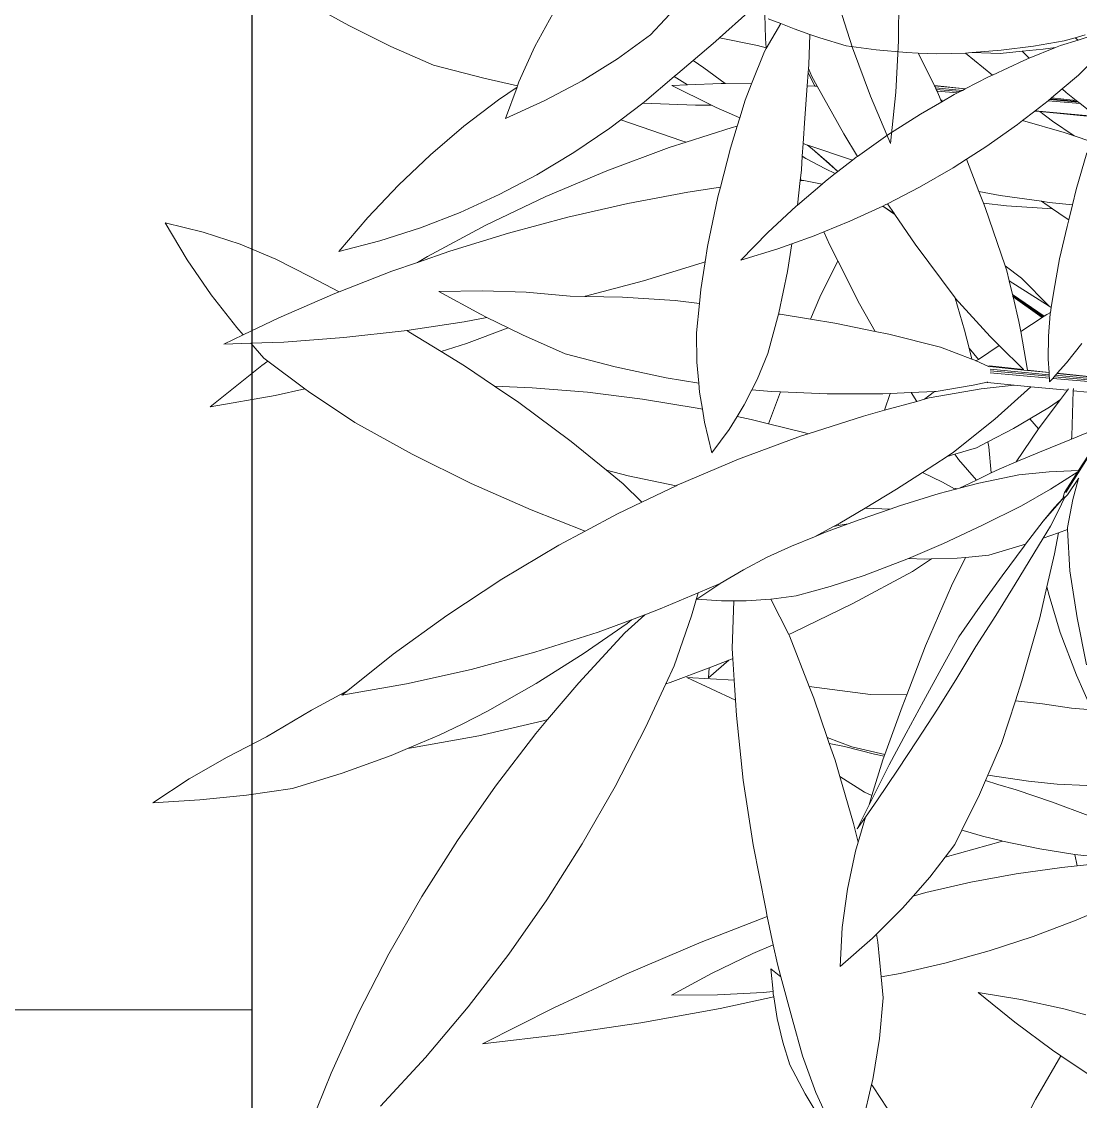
# Model space of a CAD drawing. Header units: millimetres. Extents: x 8 to 218431, y 13 to 56484.
# Drawn here: x 41029.7 to 41345.7, y 17082.7 to 17404.9 of the extents above; entities that cross this region are included whole.
import ezdxf

# ---------------------------------------------------------------- set-up
doc = ezdxf.new("R2010")
doc.units = ezdxf.units.MM
doc.header["$MEASUREMENT"] = 0
doc.linetypes.add('HIDDEN2', pattern=[0.1875, 0.125, -0.0625])
doc.layers.add('AS', color=8, linetype='HIDDEN2', lineweight=5)
doc.layers.add('Edges', color=7, linetype='Continuous', lineweight=18)

# ---------------------------------------------------------------- blocks, each defined once
blk = doc.blocks.new('OUTDOOR')
blk.add_line((1833117.56, 62258.33), (1833117.56, 44386.87))
blk = doc.blocks.new('BAMBOOPLAN')
at = {"layer": 'Edges'}
for p, q in [((-3.3842, 5.8493), (-3.321, 5.8951)), ((-3.3758, 5.8718), (-3.336, 5.9001)), ((-3.336, 5.9001), (-3.2994, 5.9262)), ((-3.336, 5.9001), (-3.321, 5.8951)), ((-3.321, 5.8951), (-3.2842, 5.9218)), ((-3.4924, 5.8078), (-3.3758, 5.8718)), ((-3.4015, 5.834), (-3.3842, 5.8493)), ((-3.2701, 5.7546), (-3.2196, 5.8616)), ((-3.6173, 5.7466), (-3.4924, 5.8078)), ((-3.5306, 5.772), (-3.4487, 5.8092)), ((-3.4928, 5.7532), (-3.4015, 5.834)), ((-3.4487, 5.8092), (-3.4015, 5.834)), ((-3.6168, 5.7328), (-3.5306, 5.772)), ((-3.5306, 5.772), (-3.4928, 5.7532)), ((-3.7305, 5.6968), (-3.6173, 5.7466)), ((-3.7305, 5.6968), (-3.6168, 5.7328)), ((-3.6177, 5.6347), (-3.5112, 5.737)), ((-3.5112, 5.737), (-3.4928, 5.7532)), ((-3.317, 5.6759), (-3.2701, 5.7546)), ((-3.8712, 5.6434), (-3.8113, 5.6645)), ((-3.8113, 5.6645), (-3.7572, 5.6857)), ((-3.7572, 5.6857), (-3.7448, 5.6905)), ((-3.7572, 5.6857), (-3.757, 5.6857)), ((-3.757, 5.6857), (-3.6177, 5.6347)), ((-3.7448, 5.6905), (-3.7305, 5.6968)), ((-3.3474, 5.625), (-3.317, 5.6759)), ((-3.317, 5.6759), (-3.2954, 5.6672)), ((-3.2954, 5.6672), (-3.2444, 5.6491)), ((-3.9959, 5.6055), (-3.9472, 5.6203)), ((-3.9472, 5.6203), (-3.8712, 5.6434)), ((-3.9472, 5.6203), (-3.8364, 5.5115)), ((-3.708, 5.5409), (-3.6305, 5.6224)), ((-3.6305, 5.6224), (-3.6177, 5.6347)), ((-3.2238, 5.6417), (-3.3574, 5.6082)), ((-3.2322, 5.6447), (-3.3534, 5.6149)), ((-3.3534, 5.6149), (-3.3507, 5.6195)), ((-3.2378, 5.6467), (-3.3507, 5.6195)), ((-3.3507, 5.6195), (-3.3474, 5.625)), ((-3.3474, 5.625), (-3.2444, 5.6491)), ((-3.2444, 5.6491), (-3.2378, 5.6467)), ((-3.2378, 5.6467), (-3.2322, 5.6447)), ((-3.2322, 5.6447), (-3.2238, 5.6417)), ((-3.2238, 5.6417), (-3.14, 5.6119)), ((-4.2486, 5.5492), (-4.1216, 5.5746)), ((-4.1216, 5.5746), (-3.9959, 5.6055)), ((-3.3957, 5.5497), (-3.14, 5.6119)), ((-3.3957, 5.5497), (-3.3574, 5.6082)), ((-3.3755, 5.5534), (-3.1362, 5.6106)), ((-3.3574, 5.6082), (-3.3569, 5.609)), ((-3.3569, 5.609), (-3.3534, 5.6149)), ((-4.7694, 5.4049), (-4.6906, 5.5461)), ((-4.619, 5.5615), (-4.5839, 5.4663)), ((-4.5995, 5.5501), (-4.5424, 5.5475)), ((-4.5665, 5.4273), (-4.5424, 5.5475)), ((-4.5424, 5.5475), (-4.4817, 5.5446)), ((-4.4817, 5.5446), (-4.4097, 5.5444)), ((-4.3727, 5.4205), (-4.4097, 5.5444)), ((-4.4097, 5.5444), (-4.3646, 5.5443)), ((-4.3646, 5.5443), (-4.2486, 5.5492)), ((-3.8364, 5.5115), (-3.708, 5.5409)), ((-3.8359, 5.511), (-3.7081, 5.5408)), ((-3.7173, 5.5311), (-3.8292, 5.5041)), ((-3.7246, 5.5234), (-3.7173, 5.5311)), ((-3.7173, 5.5311), (-3.7081, 5.5408)), ((-3.7081, 5.5408), (-3.708, 5.5409)), ((-3.4328, 5.4929), (-3.3966, 5.5484)), ((-3.3966, 5.5484), (-3.3755, 5.5534)), ((-3.3966, 5.5484), (-3.3957, 5.5497)), ((-3.3755, 5.5534), (-3.3107, 5.5326)), ((-3.3107, 5.5326), (-3.203, 5.5035)), ((-5.0517, 5.3211), (-4.9789, 5.4848)), ((-3.8364, 5.5115), (-3.8359, 5.511)), ((-3.8359, 5.511), (-3.8325, 5.5076)), ((-3.8325, 5.5076), (-3.8292, 5.5041)), ((-3.8292, 5.5041), (-3.8243, 5.4988)), ((-3.7246, 5.5234), (-3.8243, 5.4988)), ((-3.8243, 5.4988), (-3.8185, 5.4926)), ((-3.7337, 5.5138), (-3.8185, 5.4926)), ((-3.8185, 5.4926), (-3.7905, 5.4624)), ((-3.7847, 5.4562), (-3.7445, 5.5025)), ((-3.7445, 5.5025), (-3.7337, 5.5138)), ((-3.7337, 5.5138), (-3.7246, 5.5234)), ((-3.4474, 5.4706), (-3.4328, 5.4929)), ((-3.4328, 5.4929), (-3.2485, 5.503)), ((-3.2485, 5.503), (-3.203, 5.5035)), ((-3.203, 5.5035), (-3.1282, 5.5042)), ((-4.5839, 5.4663), (-4.5675, 5.4296)), ((-3.853, 5.3775), (-3.7847, 5.4562)), ((-3.7905, 5.4624), (-3.7847, 5.4562)), ((-3.7847, 5.4562), (-3.787, 5.4638)), ((-3.5441, 5.3364), (-3.4474, 5.4706)), ((-3.1207, 5.2898), (-3.1282, 5.4527)), ((-4.7808, 5.3845), (-4.7694, 5.4049)), ((-4.7694, 5.4049), (-4.6062, 5.4263)), ((-4.6062, 5.4263), (-4.5675, 5.4296)), ((-4.5763, 5.2646), (-4.5695, 5.4124)), ((-4.5695, 5.4124), (-4.5665, 5.4273)), ((-4.5675, 5.4296), (-4.5665, 5.4273)), ((-4.3684, 5.4044), (-4.3727, 5.4205)), ((-4.3684, 5.4044), (-4.3434, 5.3778)), ((-4.3642, 5.3889), (-4.3684, 5.4044)), ((-4.3642, 5.3889), (-4.3183, 5.3431)), ((-4.3496, 5.3341), (-4.3642, 5.3889)), ((-4.8443, 5.2777), (-4.7808, 5.3845)), ((-4.3496, 5.3341), (-4.3183, 5.3431)), ((-4.3434, 5.3778), (-4.3081, 5.3461)), ((-4.3183, 5.3431), (-4.3081, 5.3461)), ((-4.3081, 5.3461), (-4.1349, 5.1903)), ((-3.9557, 5.2477), (-3.853, 5.3775)), ((-5.1519, 5.1788), (-5.0517, 5.3211)), ((-4.3138, 5.2003), (-4.3496, 5.3341)), ((-3.6052, 5.2592), (-3.5441, 5.3364)), ((-5.5017, 5.1137), (-5.4745, 5.2729)), ((-4.8882, 5.2039), (-4.8443, 5.2777)), ((-4.8443, 5.2777), (-4.7915, 5.2621)), ((-4.7915, 5.2621), (-4.6827, 5.2286)), ((-4.6827, 5.2286), (-4.5763, 5.2646)), ((-4.5798, 5.1894), (-4.5763, 5.2646)), ((-3.6468, 5.2066), (-3.6052, 5.2592)), ((-3.6052, 5.2592), (-3.51, 5.147)), ((-3.1147, 5.2236), (-3.1207, 5.2898)), ((-4.8985, 5.1865), (-4.8882, 5.2039)), ((-4.8335, 5.1704), (-4.6992, 5.223)), ((-4.6992, 5.223), (-4.6827, 5.2286)), ((-4.0483, 5.1193), (-3.9557, 5.2477)), ((-3.7554, 5.0816), (-3.6468, 5.2066)), ((-3.2111, 5.2004), (-3.1147, 5.2236)), ((-3.1086, 5.1577), (-3.1147, 5.2236)), ((-5.2635, 5.0413), (-5.1519, 5.1788)), ((-4.9832, 5.0428), (-4.8985, 5.1865)), ((-4.8985, 5.1865), (-4.8335, 5.1704)), ((-4.8955, 5.1462), (-4.8335, 5.1704)), ((-4.577, 5.1105), (-4.5798, 5.1894)), ((-4.2853, 5.0953), (-4.3138, 5.2003)), ((-4.1349, 5.1903), (-4.0483, 5.1193)), ((-3.51, 5.147), (-3.4194, 5.1602)), ((-3.4194, 5.1602), (-3.2436, 5.1942)), ((-3.3794, 5.1272), (-3.1897, 5.1791)), ((-3.2436, 5.1942), (-3.2111, 5.2004)), ((-3.2436, 5.1942), (-3.1897, 5.1791)), ((-3.1897, 5.1791), (-3.1257, 5.1613)), ((-3.1257, 5.1613), (-3.1086, 5.1577)), ((-3.1059, 5.1275), (-3.1086, 5.1577)), ((-5.517, 4.9487), (-5.5017, 5.1137)), ((-4.8955, 5.1462), (-4.7078, 5.1221)), ((-4.7722, 5.0999), (-4.7078, 5.1221)), ((-4.7078, 5.1221), (-4.6864, 5.1194)), ((-4.6864, 5.1194), (-4.577, 5.1105)), ((-4.0636, 5.0965), (-4.0524, 5.1135)), ((-4.0524, 5.1135), (-4.0483, 5.1193)), ((-3.51, 5.147), (-3.4747, 5.1054)), ((-3.4747, 5.1054), (-3.3794, 5.1272)), ((-3.091, 4.9876), (-3.1059, 5.1275)), ((-4.9883, 5.0351), (-4.7722, 5.0999)), ((-4.5943, 5.0613), (-4.5758, 5.074)), ((-4.5758, 5.074), (-4.577, 5.1105)), ((-4.5723, 4.9757), (-4.5758, 5.074)), ((-4.2853, 5.0953), (-4.2662, 5.0947)), ((-4.2712, 5.043), (-4.2853, 5.0953)), ((-4.2662, 5.0947), (-4.241, 5.0864)), ((-4.2662, 5.0947), (-4.2643, 5.0946)), ((-4.2643, 5.0946), (-4.0636, 5.0965)), ((-4.241, 5.0864), (-4.1069, 5.0302)), ((-4.241, 5.0864), (-4.1529, 5.051)), ((-4.1065, 5.0308), (-4.0636, 5.0965)), ((-3.8613, 4.9702), (-3.7554, 5.0816)), ((-3.4747, 5.1054), (-3.4627, 5.0912)), ((-3.4627, 5.0912), (-3.3004, 4.883)), ((-5.3862, 4.9089), (-5.2635, 5.0413)), ((-5.0532, 4.9376), (-4.9883, 5.0351)), ((-4.9883, 5.0351), (-4.9832, 5.0428)), ((-4.7588, 4.9382), (-4.5943, 5.0613)), ((-4.2712, 5.043), (-4.2539, 5.0392)), ((-4.2561, 4.9875), (-4.2712, 5.043)), ((-4.2539, 5.0392), (-4.1601, 5.0247)), ((-4.1601, 5.0247), (-4.1142, 5.0191)), ((-4.1529, 5.051), (-4.1065, 5.0308)), ((-4.1429, 4.9751), (-4.1142, 5.0191)), ((-4.1142, 5.0191), (-4.1069, 5.0302)), ((-4.1069, 5.0302), (-4.1065, 5.0308)), ((-4.5582, 4.8041), (-4.5723, 4.9757)), ((-4.2484, 4.9526), (-4.2561, 4.9875)), ((-4.1527, 4.9585), (-4.1429, 4.9751)), ((-3.0689, 4.8488), (-3.091, 4.9876)), ((-6.4797, 4.9724), (-6.281, 4.9384)), ((-6.281, 4.9384), (-6.0825, 4.9133)), ((-5.6638, 4.9137), (-5.5172, 4.9312)), ((-5.5174, 4.9244), (-5.5172, 4.9312)), ((-5.5172, 4.9312), (-5.517, 4.9487)), ((-5.0862, 4.8881), (-5.0532, 4.9376)), ((-5.0532, 4.9376), (-4.7779, 4.9373)), ((-4.8205, 4.892), (-4.7588, 4.9382)), ((-4.7779, 4.9373), (-4.7588, 4.9382)), ((-4.2484, 4.9526), (-4.2415, 4.9439)), ((-4.246, 4.9421), (-4.2484, 4.9526)), ((-4.246, 4.9421), (-4.2415, 4.9439)), ((-4.2231, 4.8393), (-4.246, 4.9421)), ((-4.2415, 4.9439), (-4.232, 4.9477)), ((-4.232, 4.9477), (-4.1527, 4.9585)), ((-4.2231, 4.8393), (-4.1527, 4.9585)), ((-3.9886, 4.8472), (-3.8774, 4.954)), ((-3.8774, 4.954), (-3.877, 4.9543)), ((-3.8774, 4.954), (-3.8171, 4.9372)), ((-3.877, 4.9543), (-3.8694, 4.9617)), ((-3.877, 4.9543), (-3.8188, 4.9385)), ((-3.8694, 4.9617), (-3.8613, 4.9702)), ((-3.8613, 4.9702), (-3.8188, 4.9385)), ((-3.8188, 4.9385), (-3.8171, 4.9372)), ((-3.8171, 4.9372), (-3.6938, 4.8452)), ((-6.0825, 4.9133), (-5.8845, 4.8973)), ((-5.8845, 4.8973), (-5.6638, 4.9137)), ((-5.5749, 4.8475), (-5.5174, 4.9244)), ((-5.5197, 4.7819), (-5.5174, 4.9244)), ((-5.5197, 4.7819), (-5.3862, 4.9089)), ((-5.1969, 4.7402), (-5.0862, 4.8881)), ((-5.0391, 4.7125), (-4.8205, 4.892)), ((-3.3004, 4.883), (-3.2184, 4.8565)), ((-3.3004, 4.883), (-3.2872, 4.8661)), ((-5.6779, 4.6928), (-5.5749, 4.8475)), ((-4.2269, 4.833), (-4.2231, 4.8393)), ((-4.0787, 4.7682), (-3.9886, 4.8472)), ((-3.6938, 4.8452), (-3.4582, 4.6841)), ((-3.2872, 4.8661), (-3.2638, 4.8292)), ((-3.2184, 4.8565), (-3.067, 4.782)), ((-3.057, 4.7796), (-3.0689, 4.8488)), ((-4.6826, 4.7389), (-4.5582, 4.8041)), ((-4.5547, 4.7614), (-4.5582, 4.8041)), ((-4.3041, 4.6874), (-4.2269, 4.833)), ((-3.067, 4.782), (-3.2638, 4.8292)), ((-3.2638, 4.8292), (-3.2313, 4.778)), ((-4.5271, 4.5469), (-4.5547, 4.7614)), ((-4.1127, 4.7383), (-4.0787, 4.7682)), ((-4.0787, 4.7682), (-4.0362, 4.7229)), ((-3.2313, 4.778), (-3.073, 4.7348)), ((-3.2313, 4.778), (-3.2281, 4.7729)), ((-3.2281, 4.7729), (-3.0763, 4.7306)), ((-3.2281, 4.7729), (-3.2265, 4.7704)), ((-3.0782, 4.7281), (-3.2265, 4.7704)), ((-3.2265, 4.7704), (-3.2258, 4.7693)), ((-3.0792, 4.7269), (-3.2258, 4.7693)), ((-3.2258, 4.7693), (-3.168, 4.6783)), ((-3.073, 4.7348), (-3.0653, 4.7445)), ((-3.057, 4.7796), (-3.067, 4.782)), ((-3.0653, 4.7445), (-3.0534, 4.7585)), ((-3.0534, 4.7585), (-3.057, 4.7796)), ((-3.0525, 4.7534), (-3.0534, 4.7585)), ((-3.0288, 4.6596), (-3.0525, 4.7534)), ((-5.3151, 4.5994), (-5.1969, 4.7402)), ((-5.2494, 4.5231), (-5.0391, 4.7125)), ((-4.909, 4.6094), (-4.6826, 4.7389)), ((-4.1912, 4.6756), (-4.1127, 4.7383)), ((-4.0362, 4.7229), (-3.9829, 4.6712)), ((-3.1469, 4.6404), (-3.0792, 4.7269)), ((-3.0792, 4.7269), (-3.0782, 4.7281)), ((-3.0782, 4.7281), (-3.0763, 4.7306)), ((-3.0763, 4.7306), (-3.073, 4.7348)), ((-5.7728, 4.5317), (-5.6779, 4.6928)), ((-4.3745, 4.5388), (-4.3041, 4.6874)), ((-4.2415, 4.6355), (-4.1912, 4.6756)), ((-4.1706, 4.5581), (-4.1912, 4.6756)), ((-4.0041, 4.4987), (-3.9829, 4.6712)), ((-3.9829, 4.6712), (-3.8352, 4.5277)), ((-3.4582, 4.6841), (-3.4573, 4.6836)), ((-3.4573, 4.6836), (-3.3747, 4.5678)), ((-3.4573, 4.6836), (-3.2633, 4.5769)), ((-3.168, 4.6783), (-3.1469, 4.6404)), ((-2.998, 4.5676), (-3.0288, 4.6596)), ((-2.9187, 4.5772), (-2.8843, 4.6771)), ((-5.1311, 4.4712), (-4.909, 4.6094)), ((-4.3745, 4.5388), (-4.2415, 4.6355)), ((-3.1469, 4.6404), (-3.0656, 4.4944)), ((-5.4405, 4.4661), (-5.3151, 4.5994)), ((-3.3747, 4.5678), (-3.3312, 4.5011)), ((-3.2633, 4.5769), (-3.2144, 4.5535)), ((-2.9758, 4.515), (-2.998, 4.5676)), ((-2.6187, 4.5796), (-2.9526, 4.4959)), ((-2.6171, 4.5865), (-2.9488, 4.5048)), ((-2.6158, 4.5918), (-2.9457, 4.5123)), ((-2.9417, 4.522), (-2.7528, 4.5661)), ((-2.9413, 4.5229), (-2.9187, 4.5772)), ((-5.8595, 4.3646), (-5.7728, 4.5317)), ((-5.4509, 4.3245), (-5.2494, 4.5231)), ((-4.5157, 4.4829), (-4.5271, 4.5469)), ((-4.1478, 4.3792), (-4.1706, 4.5581)), ((-3.8352, 4.5277), (-3.7343, 4.4383)), ((-3.2783, 4.4693), (-3.2144, 4.5535)), ((-3.2144, 4.5535), (-3.0825, 4.4905)), ((-3.0656, 4.4944), (-2.9758, 4.515)), ((-3.0649, 4.4932), (-2.9754, 4.5141)), ((-2.9754, 4.5141), (-2.9758, 4.515)), ((-2.972, 4.5059), (-2.9754, 4.5141)), ((-2.9488, 4.5048), (-2.9457, 4.5123)), ((-2.9457, 4.5123), (-2.9417, 4.522)), ((-2.9417, 4.522), (-2.9413, 4.5229)), ((-2.9413, 4.5229), (-2.7969, 4.556)), ((-2.6242, 4.5561), (-2.7411, 4.0545)), ((-5.5727, 4.3406), (-5.4405, 4.4661)), ((-5.3482, 4.3247), (-5.1311, 4.4712)), ((-4.7381, 4.3199), (-4.5265, 4.4744)), ((-4.5265, 4.4744), (-4.5157, 4.4829)), ((-4.4947, 4.3651), (-4.5157, 4.4829)), ((-4.0119, 4.3975), (-4.0041, 4.4987)), ((-3.3312, 4.5011), (-3.2783, 4.4693)), ((-3.3312, 4.5011), (-3.3049, 4.4609)), ((-3.2853, 4.4601), (-3.2783, 4.4693)), ((-3.2251, 4.4578), (-3.0825, 4.4905)), ((-3.2228, 4.4563), (-3.0805, 4.4896)), ((-2.972, 4.5059), (-3.2173, 4.4468)), ((-2.9694, 4.4997), (-3.2145, 4.4393)), ((-2.9663, 4.4924), (-3.2119, 4.4308)), ((-3.0825, 4.4905), (-3.0805, 4.4896)), ((-3.0805, 4.4896), (-3.0649, 4.4932)), ((-3.0656, 4.4944), (-3.0649, 4.4932)), ((-3.0286, 4.4321), (-2.8762, 4.4692)), ((-2.9694, 4.4997), (-2.972, 4.5059)), ((-2.9663, 4.4924), (-2.9694, 4.4997)), ((-2.9601, 4.4778), (-2.9663, 4.4924)), ((-2.9601, 4.4778), (-2.9526, 4.4959)), ((-2.9526, 4.4959), (-2.9488, 4.5048)), ((-2.8916, 4.4223), (-2.8762, 4.4692)), ((-2.8762, 4.4692), (-2.8742, 4.4753)), ((-2.8526, 4.475), (-2.8552, 4.4836)), ((-2.8526, 4.475), (-2.734, 4.5038)), ((-2.7955, 4.2901), (-2.8526, 4.475)), ((-3.9082, 4.4154), (-3.7343, 4.4383)), ((-3.7343, 4.4383), (-3.6744, 4.4462)), ((-3.6744, 4.4462), (-3.4479, 4.4655)), ((-3.4479, 4.4655), (-3.3049, 4.4609)), ((-3.3049, 4.4609), (-3.2877, 4.4603)), ((-3.2877, 4.4603), (-3.2853, 4.4601)), ((-3.2853, 4.4601), (-3.2281, 4.4547)), ((-3.2268, 4.457), (-3.2281, 4.4547)), ((-3.2281, 4.4547), (-3.2255, 4.4545)), ((-3.2251, 4.4578), (-3.2268, 4.457)), ((-3.129, 4.2513), (-3.0286, 4.4321)), ((-3.0987, 4.4151), (-3.0286, 4.4321)), ((-2.9347, 4.2914), (-2.8916, 4.4223)), ((-2.9257, 4.3747), (-2.8916, 4.4223)), ((-2.6457, 4.4653), (-2.7431, 4.0545)), ((-4.1475, 4.3737), (-4.1478, 4.3792)), ((-4.1475, 4.3737), (-4.1409, 4.3752)), ((-4.1409, 4.3752), (-4.0119, 4.3975)), ((-4.0119, 4.3975), (-3.9082, 4.4154)), ((-3.2634, 4.3577), (-3.2123, 4.3896)), ((-3.2258, 4.3541), (-3.0987, 4.4151)), ((-3.2123, 4.3896), (-3.2104, 4.3908)), ((-3.2098, 4.388), (-3.2123, 4.3896)), ((-3.2098, 4.388), (-3.0987, 4.4151)), ((-2.9886, 4.3008), (-2.9257, 4.3747)), ((-2.7198, 4.1606), (-2.6661, 4.3814)), ((-5.9378, 4.192), (-5.8595, 4.3646)), ((-5.7115, 4.2233), (-5.5727, 4.3406)), ((-4.481, 4.3062), (-4.4947, 4.3651)), ((-4.1352, 4.2005), (-4.1475, 4.3737)), ((-3.4235, 4.245), (-3.2258, 4.3541)), ((-3.4044, 4.2814), (-3.2634, 4.3577)), ((-5.6431, 4.117), (-5.4509, 4.3245)), ((-5.5599, 4.1702), (-5.3482, 4.3247)), ((-4.9498, 4.1771), (-4.7381, 4.3199)), ((-4.7994, 4.2243), (-4.5835, 4.2838)), ((-4.5835, 4.2838), (-4.481, 4.3062)), ((-4.4525, 4.184), (-4.481, 4.3062)), ((-3.0411, 4.2392), (-2.9886, 4.3008)), ((-2.9886, 4.3008), (-2.9395, 4.2733)), ((-2.9395, 4.2733), (-2.9347, 4.2914)), ((-2.7923, 4.2771), (-2.7955, 4.2901)), ((-2.7923, 4.2771), (-2.7392, 4.3234)), ((-3.5872, 4.2086), (-3.503, 4.2421)), ((-3.503, 4.2421), (-3.4104, 4.279)), ((-3.503, 4.2421), (-3.4686, 4.2141)), ((-3.4408, 4.2331), (-3.4104, 4.279)), ((-3.4408, 4.2331), (-3.4235, 4.245)), ((-3.4104, 4.279), (-3.4044, 4.2814)), ((-3.2497, 4.0605), (-3.129, 4.2513)), ((-3.1254, 4.1502), (-3.0411, 4.2392)), ((-2.9832, 4.1088), (-2.9395, 4.2733)), ((-2.9032, 4.1806), (-2.7923, 4.2771)), ((-6.0073, 4.0142), (-5.9378, 4.192)), ((-5.8565, 4.1144), (-5.7115, 4.2233)), ((-4.9516, 4.1755), (-4.7994, 4.2243)), ((-4.1423, 4.0799), (-4.1352, 4.2005)), ((-3.8404, 4.1197), (-3.6156, 4.1973)), ((-3.6156, 4.1973), (-3.5872, 4.2086)), ((-3.5862, 4.1334), (-3.5872, 4.2086)), ((-3.5862, 4.1334), (-3.4686, 4.2141)), ((-3.4686, 4.2141), (-3.4408, 4.2331)), ((-5.6747, 4.0797), (-5.5599, 4.1702)), ((-5.195, 4.1104), (-5.0121, 4.1561)), ((-5.0121, 4.1561), (-4.9527, 4.1751)), ((-4.9527, 4.1751), (-4.9498, 4.1771)), ((-4.9527, 4.1751), (-4.9516, 4.1755)), ((-4.9516, 4.1755), (-4.9498, 4.1771)), ((-4.4098, 4.0661), (-4.4525, 4.184)), ((-3.1638, 4.1097), (-3.1254, 4.1502)), ((-3.1254, 4.1502), (-3.1157, 4.1316)), ((-2.9832, 4.1088), (-2.9032, 4.1806)), ((-2.8376, 4.1145), (-2.7198, 4.1606)), ((-2.8073, 4.047), (-2.7212, 4.155)), ((-2.725, 4.1395), (-2.7212, 4.155)), ((-2.7212, 4.155), (-2.7205, 4.158)), ((-2.7198, 4.1606), (-2.7196, 4.1607)), ((-6.0073, 4.0142), (-5.8565, 4.1144)), ((-5.6747, 4.0797), (-5.6431, 4.117)), ((-5.3738, 4.0558), (-5.195, 4.1104)), ((-4.0305, 4.0627), (-3.8404, 4.1197)), ((-3.6625, 4.0811), (-3.5862, 4.1334)), ((-3.2423, 4.054), (-3.1638, 4.1097)), ((-3.1157, 4.1316), (-3.0693, 4.029)), ((-3.0428, 4.0554), (-2.9832, 4.1088)), ((-2.9554, 4.0605), (-2.8376, 4.1145)), ((-2.7466, 4.0528), (-2.725, 4.1395)), ((-2.7459, 4.0536), (-2.725, 4.1395)), ((-2.7305, 4.0479), (-2.7091, 4.1282)), ((-2.7091, 4.1282), (-2.7092, 4.13)), ((-2.7023, 4.0353), (-2.7091, 4.1282)), ((-5.7656, 4.0081), (-5.6747, 4.0797)), ((-5.5479, 3.9922), (-5.3738, 4.0558)), ((-4.3728, 3.984), (-4.4098, 4.0661)), ((-4.1493, 4.0306), (-4.1423, 4.0799)), ((-4.0685, 4.0513), (-4.0305, 4.0627)), ((-4.0343, 3.9423), (-4.0305, 4.0627)), ((-3.8612, 3.9324), (-3.6625, 4.0811)), ((-3.27, 4.0344), (-3.2497, 4.0605)), ((-3.27, 4.0344), (-3.2423, 4.054)), ((-3.2423, 4.054), (-3.2191, 4.0385)), ((-3.1048, 3.9706), (-2.9554, 4.0605)), ((-3.0693, 4.029), (-3.0428, 4.0554)), ((-2.7466, 4.0528), (-2.7467, 4.0518)), ((-2.7467, 4.0518), (-2.7456, 4.031)), ((-5.9493, 3.852), (-5.7656, 4.0081)), ((-4.1594, 3.9597), (-4.1493, 4.0306)), ((-4.1493, 4.0306), (-4.0685, 4.0513)), ((-3.3469, 3.9354), (-3.27, 4.0344)), ((-3.2191, 4.0385), (-3.1188, 3.9798)), ((-3.1188, 3.9798), (-3.0693, 4.029)), ((-2.9011, 3.9395), (-2.8073, 4.047)), ((-2.7933, 3.9075), (-2.7416, 4.0331)), ((-2.7661, 3.9764), (-2.7433, 4.0294)), ((-2.7456, 3.9709), (-2.7385, 4.0314)), ((-2.7456, 4.031), (-2.7454, 4.0306)), ((-2.7454, 4.0306), (-2.745, 4.0303)), ((-2.745, 4.0303), (-2.7445, 4.0299)), ((-2.7445, 4.0299), (-2.7438, 4.0296)), ((-2.7438, 4.0296), (-2.7433, 4.0294)), ((-2.7433, 4.0294), (-2.7414, 4.034)), ((-2.7305, 4.0479), (-2.7385, 4.0314)), ((-2.7385, 4.0314), (-2.7383, 4.033)), ((-2.7382, 4.0342), (-2.7381, 4.0351)), ((-2.7312, 4.0471), (-2.7311, 4.0472)), ((-2.6851, 3.9152), (-2.7023, 4.0353)), ((-5.5479, 3.9922), (-5.3493, 3.9582)), ((-4.732, 3.9335), (-4.5122, 3.9597)), ((-4.5122, 3.9597), (-4.3728, 3.984)), ((-4.3572, 3.9495), (-4.3728, 3.984)), ((-4.1722, 3.9032), (-4.1594, 3.9597)), ((-3.1756, 3.9233), (-3.1188, 3.9798)), ((-3.1756, 3.9233), (-3.1048, 3.9706)), ((-2.7933, 3.9075), (-2.7661, 3.9764)), ((-2.7564, 3.8976), (-2.7456, 3.9709)), ((-5.4037, 3.9057), (-5.3186, 3.9544)), ((-5.3644, 3.8211), (-5.2176, 3.9416)), ((-5.3493, 3.9582), (-5.3186, 3.9544)), ((-5.3186, 3.9544), (-5.2176, 3.9416)), ((-5.2176, 3.9416), (-5.1507, 3.9332)), ((-5.1507, 3.9332), (-4.9527, 3.9171)), ((-4.9527, 3.9171), (-4.732, 3.9335)), ((-4.3218, 3.884), (-4.3572, 3.9495)), ((-4.1106, 3.9111), (-4.0347, 3.9178)), ((-4.0347, 3.9178), (-4.0343, 3.9423)), ((-4.0347, 3.9178), (-3.8753, 3.9317)), ((-3.8888, 3.9118), (-3.8612, 3.9324)), ((-3.8753, 3.9317), (-3.8612, 3.9324)), ((-3.4275, 3.8317), (-3.3469, 3.9354)), ((-3.3469, 3.9354), (-3.2532, 3.9244)), ((-3.2532, 3.9244), (-3.1943, 3.9139)), ((-3.1928, 3.916), (-3.1943, 3.9139)), ((-3.1943, 3.9139), (-3.1918, 3.9134)), ((-3.1934, 3.9113), (-3.1875, 3.9153)), ((-3.191, 3.9167), (-3.1928, 3.916)), ((-3.191, 3.9167), (-3.1837, 3.9178)), ((-3.1889, 3.9151), (-3.1875, 3.9153)), ((-3.1875, 3.9153), (-3.1837, 3.9178)), ((-3.1837, 3.9178), (-3.1758, 3.9231)), ((-3.1758, 3.9231), (-3.1756, 3.9233)), ((-3.0315, 3.807), (-2.9011, 3.9395)), ((-2.6822, 3.9078), (-2.6851, 3.9152)), ((-6.7469, 3.8883), (-6.5809, 3.9034)), ((-6.7469, 3.8883), (-6.6064, 3.7691)), ((-6.5809, 3.9034), (-6.4151, 3.9058)), ((-6.4151, 3.9058), (-6.2501, 3.8956)), ((-6.2501, 3.8956), (-6.0862, 3.8728)), ((-6.0862, 3.8728), (-5.9493, 3.852)), ((-5.6238, 3.7905), (-5.4037, 3.9057)), ((-4.5781, 3.8414), (-4.345, 3.881)), ((-4.345, 3.881), (-4.3218, 3.884)), ((-4.2951, 3.8346), (-4.3218, 3.884)), ((-4.1864, 3.8402), (-4.1722, 3.9032)), ((-4.1722, 3.9032), (-4.1106, 3.9111)), ((-4.1073, 3.7323), (-3.8888, 3.9118)), ((-3.3927, 3.7698), (-3.2498, 3.8736)), ((-3.2498, 3.8736), (-3.1934, 3.9113)), ((-2.8311, 3.79), (-2.7933, 3.9075)), ((-2.7692, 3.8382), (-2.7564, 3.8976)), ((-2.7692, 3.8382), (-2.7141, 3.8823)), ((-2.7141, 3.8823), (-2.6822, 3.9078)), ((-2.7008, 3.7917), (-2.7141, 3.8823)), ((-2.6153, 3.7437), (-2.6822, 3.9078)), ((-6.1569, 3.6628), (-5.9647, 3.8388)), ((-5.9647, 3.8388), (-5.9493, 3.852)), ((-4.8091, 3.7924), (-4.5781, 3.8414)), ((-4.2234, 3.7217), (-4.2951, 3.8346)), ((-4.2234, 3.7217), (-4.1864, 3.8402)), ((-3.5286, 3.7122), (-3.4275, 3.8317)), ((-2.8172, 3.6143), (-2.7692, 3.8382)), ((-5.8674, 3.6739), (-5.6339, 3.7852)), ((-5.6339, 3.7852), (-5.6238, 3.7905)), ((-5.6238, 3.7905), (-5.6131, 3.7883)), ((-5.6131, 3.7883), (-5.4549, 3.7533)), ((-5.4549, 3.7533), (-5.3644, 3.8211)), ((-5.0376, 3.7343), (-4.8091, 3.7924)), ((-3.1636, 3.6787), (-3.0315, 3.807)), ((-2.9644, 3.6944), (-2.8311, 3.79)), ((-2.8818, 3.6295), (-2.8342, 3.7804)), ((-2.8342, 3.7804), (-2.8311, 3.79)), ((-2.6858, 3.6473), (-2.7008, 3.7917)), ((-6.6064, 3.7691), (-6.4617, 3.6613)), ((-5.4549, 3.7533), (-5.3409, 3.7282)), ((-5.1921, 3.6881), (-5.0376, 3.7343)), ((-4.3176, 3.5429), (-4.1073, 3.7323)), ((-3.5332, 3.6597), (-3.4267, 3.7431)), ((-3.5286, 3.7122), (-3.4267, 3.7431)), ((-3.4267, 3.7431), (-3.3927, 3.7698)), ((-2.5202, 3.5647), (-2.6153, 3.7437)), ((-5.3409, 3.7282), (-5.1921, 3.6881)), ((-5.1921, 3.6881), (-5.0719, 3.6558)), ((-3.61, 3.6159), (-3.5286, 3.7122)), ((-3.0558, 3.6528), (-2.9644, 3.6944)), ((-6.4617, 3.6613), (-6.3131, 3.565)), ((-6.2765, 3.5447), (-6.1569, 3.6628)), ((-6.1034, 3.5723), (-5.8674, 3.6739)), ((-5.0719, 3.6558), (-4.8066, 3.5714)), ((-3.5751, 3.6254), (-3.5332, 3.6597)), ((-3.284, 3.5695), (-3.1636, 3.6787)), ((-3.1907, 3.5997), (-3.088, 3.6382)), ((-3.088, 3.6382), (-3.0558, 3.6528)), ((-3.0723, 3.5185), (-3.0558, 3.6528)), ((-2.6858, 3.6473), (-2.6654, 3.6158)), ((-2.6718, 3.5133), (-2.6858, 3.6473)), ((-3.6932, 3.5261), (-3.6302, 3.594)), ((-3.6543, 3.5606), (-3.5751, 3.6254)), ((-3.6302, 3.594), (-3.6113, 3.6145)), ((-3.6302, 3.594), (-3.6126, 3.6041)), ((-3.6126, 3.6041), (-3.5751, 3.6254)), ((-3.6126, 3.6041), (-3.6113, 3.6145)), ((-3.6113, 3.6145), (-3.61, 3.6159)), ((-3.2488, 3.5229), (-3.1907, 3.5997)), ((-3.2173, 3.5897), (-3.1907, 3.5997)), ((-2.9277, 3.4773), (-2.8818, 3.6295)), ((-2.8521, 3.4612), (-2.8172, 3.6143)), ((-2.6654, 3.6158), (-2.5688, 3.4817)), ((-6.3131, 3.565), (-6.2765, 3.5447)), ((-6.2349, 3.5216), (-6.1034, 3.5723)), ((-4.8066, 3.5714), (-4.6235, 3.5047)), ((-3.6932, 3.5261), (-3.6543, 3.5606)), ((-3.4378, 3.439), (-3.2991, 3.5559)), ((-3.2991, 3.5559), (-3.284, 3.5695)), ((-3.284, 3.5695), (-3.2173, 3.5897)), ((-2.4181, 3.3887), (-2.5202, 3.5647)), ((-6.3416, 3.4805), (-6.2765, 3.5447)), ((-6.3416, 3.4805), (-6.2349, 3.5216)), ((-6.2349, 3.5216), (-6.1609, 3.4806)), ((-4.6235, 3.5047), (-4.5291, 3.513)), ((-4.6235, 3.5047), (-4.5384, 3.4737)), ((-4.5291, 3.513), (-4.3208, 3.5398)), ((-4.437, 3.4253), (-4.3208, 3.5398)), ((-4.3208, 3.5398), (-4.3176, 3.5429)), ((-3.7724, 3.4558), (-3.6932, 3.5261)), ((-3.4452, 3.3098), (-3.2488, 3.5229)), ((-3.0937, 3.2407), (-3.0723, 3.5185)), ((-2.6555, 3.2335), (-2.6718, 3.5133)), ((-6.1609, 3.4806), (-6.1405, 3.474)), ((-6.1594, 3.4469), (-6.1405, 3.474)), ((-6.1405, 3.474), (-5.9533, 3.4137)), ((-4.5384, 3.4737), (-4.437, 3.4253)), ((-3.8546, 3.3778), (-3.7724, 3.4558)), ((-2.9719, 3.3242), (-2.9277, 3.4773)), ((-2.889, 3.3082), (-2.8521, 3.4612)), ((-2.5688, 3.4817), (-2.4439, 3.3332)), ((-6.3099, 3.2095), (-6.1594, 3.4469)), ((-6.064, 3.3456), (-5.9533, 3.4137)), ((-5.9533, 3.4137), (-5.9346, 3.4077)), ((-5.9346, 3.4077), (-5.7051, 3.347)), ((-4.5191, 3.3443), (-4.437, 3.4253)), ((-3.5601, 3.3473), (-3.4378, 3.439)), ((-3.9334, 3.2942), (-3.8546, 3.3778)), ((-6.3099, 3.2095), (-6.064, 3.3456)), ((-5.7051, 3.347), (-5.4289, 3.2988)), ((-4.6247, 3.2303), (-4.5191, 3.3443)), ((-3.6847, 3.2621), (-3.5601, 3.3473)), ((-2.9983, 3.1699), (-2.9719, 3.3242)), ((-2.4439, 3.3332), (-2.3345, 3.2145)), ((-5.4289, 3.2988), (-5.151, 3.2631)), ((-4.008, 3.2059), (-3.9334, 3.2942)), ((-3.6451, 3.11), (-3.4452, 3.3098)), ((-2.9223, 3.1549), (-2.889, 3.3082)), ((-5.151, 3.2631), (-4.8719, 3.2402)), ((-4.8719, 3.2402), (-4.6247, 3.2303)), ((-4.7114, 3.1368), (-4.6247, 3.2303)), ((-3.7807, 3.2145), (-3.6847, 3.2621)), ((-3.1008, 3.0178), (-3.0937, 3.2407)), ((-2.6543, 3.1439), (-2.6555, 3.2335)), ((-4.0834, 3.1381), (-4.008, 3.2059)), ((-4.0799, 3.1113), (-4.0085, 3.2053)), ((-4.0085, 3.2053), (-4.008, 3.2059)), ((-3.8787, 3.1735), (-3.7823, 3.2139)), ((-3.7823, 3.2139), (-3.7807, 3.2145)), ((-3.6606, 3.0959), (-3.7823, 3.2139)), ((-2.541, 3.17), (-2.418, 3.1935)), ((-2.418, 3.1935), (-2.3345, 3.2145)), ((-4.8938, 2.921), (-4.7114, 3.1368)), ((-4.214, 3.0204), (-4.0834, 3.1381)), ((-4.078, 3.0366), (-4.0834, 3.1381)), ((-4.0799, 3.1113), (-3.9785, 3.139)), ((-3.9785, 3.139), (-3.9292, 3.1561)), ((-3.9292, 3.1561), (-3.8787, 3.1735)), ((-3.869, 2.9611), (-3.9292, 3.1561)), ((-3.0244, 3.0159), (-2.9983, 3.1699)), ((-2.9575, 3.0024), (-2.9223, 3.1549)), ((-2.6543, 3.1439), (-2.541, 3.17)), ((-2.6519, 2.9532), (-2.6543, 3.1439)), ((-3.6606, 3.0959), (-3.6451, 3.11)), ((-3.6562, 3.0917), (-3.6606, 3.0959)), ((-3.5059, 2.9149), (-3.6562, 3.0917)), ((-4.2683, 2.9759), (-4.214, 3.0204)), ((-4.0791, 2.8108), (-4.078, 3.0366)), ((-3.2479, 2.9686), (-3.1008, 3.0178)), ((-3.1026, 2.9621), (-3.1008, 3.0178)), ((-3.05, 2.8627), (-3.0244, 3.0159)), ((-2.9944, 2.8511), (-2.9575, 3.0024)), ((-4.3243, 2.875), (-4.2683, 2.9759)), ((-4.3155, 2.9371), (-4.2683, 2.9759)), ((-3.8523, 2.921), (-3.869, 2.9611)), ((-3.5059, 2.9149), (-3.2479, 2.9686)), ((-3.1062, 2.7458), (-3.1026, 2.9621)), ((-2.6626, 2.8064), (-2.6519, 2.9532)), ((-5.0661, 2.6975), (-4.8938, 2.921)), ((-4.4619, 2.7326), (-4.3275, 2.916)), ((-4.4326, 2.8409), (-4.3155, 2.9371)), ((-4.3275, 2.916), (-4.3155, 2.9371)), ((-3.9352, 2.8518), (-3.8666, 2.909)), ((-3.9232, 2.8095), (-3.8666, 2.909)), ((-3.8666, 2.909), (-3.8541, 2.9194)), ((-3.8541, 2.9194), (-3.8523, 2.921)), ((-3.8169, 2.8365), (-3.8523, 2.921)), ((-3.4713, 2.8743), (-3.5059, 2.9149)), ((-2.3708, 2.8669), (-2.2489, 2.9019)), ((-4.4399, 2.6092), (-4.3243, 2.875)), ((-3.3623, 2.7348), (-3.4713, 2.8743)), ((-3.075, 2.7107), (-3.05, 2.8627)), ((-2.4901, 2.8394), (-2.3708, 2.8669)), ((-4.6588, 2.6716), (-4.4326, 2.8409)), ((-4.0877, 2.7261), (-4.0791, 2.8108)), ((-4.0715, 2.7383), (-3.9352, 2.8518)), ((-4.0117, 2.7813), (-3.8169, 2.8365)), ((-3.9232, 2.8095), (-3.9352, 2.8518)), ((-3.7842, 2.7581), (-3.8169, 2.8365)), ((-3.0328, 2.7013), (-2.9944, 2.8511)), ((-2.6626, 2.8064), (-2.4901, 2.8394)), ((-4.0117, 2.7813), (-3.7842, 2.7581)), ((-2.6691, 2.7164), (-2.6644, 2.7812)), ((-2.6644, 2.7812), (-2.6626, 2.8064)), ((-2.6644, 2.7812), (-2.6093, 2.7819)), ((-2.6093, 2.7819), (-2.5277, 2.7861)), ((-2.5277, 2.7861), (-2.3645, 2.788)), ((-2.3645, 2.788), (-2.2017, 2.7835)), ((-4.6112, 2.5476), (-4.4619, 2.7326)), ((-4.1084, 2.5225), (-4.0877, 2.7261)), ((-4.0877, 2.7261), (-4.0715, 2.7383)), ((-3.759, 2.6977), (-3.7842, 2.7581)), ((-3.3623, 2.7348), (-3.25, 2.7314)), ((-3.3458, 2.7137), (-3.3623, 2.7348)), ((-3.3458, 2.7137), (-3.2806, 2.7223)), ((-3.2806, 2.7223), (-3.1483, 2.7331)), ((-3.25, 2.7314), (-3.1062, 2.7458)), ((-3.1483, 2.7331), (-3.1063, 2.7394)), ((-3.1066, 2.7217), (-3.1063, 2.7394)), ((-3.1011, 2.5634), (-3.1066, 2.7217)), ((-3.1063, 2.7394), (-3.1062, 2.7458)), ((-5.2276, 2.4667), (-5.0661, 2.6975)), ((-4.8923, 2.513), (-4.6588, 2.6716)), ((-3.6412, 2.4455), (-3.759, 2.6977)), ((-3.2989, 2.6536), (-3.3458, 2.7137)), ((-3.075, 2.7107), (-3.0996, 2.5212)), ((-3.0728, 2.5534), (-3.0328, 2.7013)), ((-2.6903, 2.549), (-2.6691, 2.7164)), ((-3.2575, 2.5953), (-3.2989, 2.6536)), ((-4.5141, 2.4176), (-4.4399, 2.6092)), ((-3.2575, 2.5953), (-3.1358, 2.5663)), ((-3.1366, 2.4252), (-3.2575, 2.5953)), ((-2.5115, 2.5612), (-2.3509, 2.5822)), ((-2.3509, 2.5822), (-2.2009, 2.608)), ((-2.2009, 2.608), (-2.1889, 2.6101)), ((-2.2009, 2.608), (-2.1762, 2.5651)), ((-2.1889, 2.6101), (-2.1246, 2.6244)), ((-2.1762, 2.5651), (-2.0786, 2.6106)), ((-4.7683, 2.3685), (-4.6112, 2.5476)), ((-3.1358, 2.5663), (-3.1011, 2.5634)), ((-3.0996, 2.5212), (-3.1011, 2.5634)), ((-3.0975, 2.4667), (-3.0728, 2.5534)), ((-2.7205, 2.4159), (-2.5115, 2.5612)), ((-2.699, 2.4806), (-2.6903, 2.549)), ((-2.6903, 2.549), (-2.6735, 2.5492)), ((-2.6735, 2.5492), (-2.5982, 2.5533)), ((-2.5982, 2.5533), (-2.5142, 2.5609)), ((-2.5142, 2.5609), (-2.5115, 2.5612)), ((-2.4111, 2.4481), (-2.236, 2.5372)), ((-2.236, 2.5372), (-2.1762, 2.5651)), ((-5.1322, 2.3655), (-4.8923, 2.513)), ((-4.1486, 2.2428), (-4.1084, 2.5225)), ((-3.1143, 2.4078), (-3.0996, 2.5212)), ((-5.3607, 2.2568), (-5.2276, 2.4667)), ((-3.5119, 2.1987), (-3.6412, 2.4455)), ((-3.1143, 2.4078), (-3.0975, 2.4667)), ((-3.0923, 2.3563), (-3.0975, 2.4667)), ((-2.7205, 2.4159), (-2.699, 2.4806)), ((-2.5821, 2.3512), (-2.4111, 2.4481)), ((-4.7695, 2.257), (-4.5298, 2.4067)), ((-4.5419, 2.3457), (-4.5141, 2.4176)), ((-4.5298, 2.4067), (-4.5141, 2.4176)), ((-3.0923, 2.3563), (-3.1366, 2.4252)), ((-2.7539, 2.3154), (-2.7205, 2.4159)), ((-5.3782, 2.2293), (-5.1322, 2.3655)), ((-4.8524, 2.2801), (-4.7683, 2.3685)), ((-3.0904, 2.3163), (-3.0923, 2.3563)), ((-2.7486, 2.2469), (-2.5821, 2.3512)), ((-2.105, 2.3445), (-2.0592, 2.3866)), ((-4.6319, 2.0775), (-4.5419, 2.3457)), ((-3.0699, 2.1522), (-3.0904, 2.3163)), ((-2.7951, 2.2149), (-2.7539, 2.3154)), ((-2.2557, 2.2195), (-2.105, 2.3445)), ((-5.4796, 2.1274), (-5.3607, 2.2568)), ((-5.3782, 2.2293), (-5.3607, 2.2568)), ((-5.0154, 2.1185), (-4.7695, 2.257)), ((-4.9301, 2.2042), (-4.8524, 2.2801)), ((-4.2014, 1.9649), (-4.1486, 2.2428)), ((-2.821, 2.1516), (-2.7951, 2.2149)), ((-2.7951, 2.2149), (-2.7486, 2.2469)), ((-2.4121, 2.101), (-2.2557, 2.2195)), ((-5.0386, 2.1068), (-4.9301, 2.2042)), ((-3.3716, 1.9579), (-3.5119, 2.1987)), ((-5.6237, 1.9566), (-5.4796, 2.1274)), ((-5.0386, 2.1068), (-5.0154, 2.1185)), ((-3.0369, 1.9897), (-3.0699, 2.1522)), ((-2.8901, 2.0103), (-2.821, 2.1516)), ((-5.0958, 2.0555), (-5.0386, 2.1068)), ((-4.7097, 1.8055), (-4.6319, 2.0775)), ((-2.5738, 1.9895), (-2.4121, 2.101)), ((-5.2682, 1.9167), (-5.0958, 2.0555)), ((-2.9914, 1.8293), (-3.0369, 1.9897)), ((-2.9914, 1.8293), (-2.9003, 1.9894)), ((-2.9003, 1.9894), (-2.8901, 2.0103)), ((-2.8738, 1.9796), (-2.8901, 2.0103)), ((-2.7403, 1.8852), (-2.5738, 1.9895)), ((-5.7545, 1.8209), (-5.6237, 1.9566)), ((-4.2668, 1.6896), (-4.2014, 1.9649)), ((-3.3546, 1.9298), (-3.3716, 1.9579)), ((-2.8115, 1.8449), (-2.8738, 1.9796)), ((-2.3992, 1.9166), (-2.2166, 1.9482)), ((-2.2166, 1.9482), (-2.031, 1.9702)), ((-2.031, 1.9702), (-1.9331, 1.9767)), ((-5.4465, 1.7856), (-5.2682, 1.9167)), ((-3.5854, 1.7343), (-3.3546, 1.9298)), ((-3.2913, 1.8247), (-3.3546, 1.9298)), ((-2.3992, 1.9166), (-2.2098, 1.8479)), ((-2.8115, 1.8449), (-2.7403, 1.8852)), ((-2.774, 1.7639), (-2.8115, 1.8449)), ((-2.2098, 1.8479), (-2.0189, 1.7879)), ((-5.877, 1.6797), (-5.7545, 1.8209)), ((-4.7751, 1.5302), (-4.7097, 1.8055)), ((-3.362, 1.7605), (-3.2913, 1.8247)), ((-3.2474, 1.7519), (-3.2913, 1.8247)), ((-5.6229, 1.6942), (-5.4465, 1.7856)), ((-3.5002, 1.6232), (-3.362, 1.7605)), ((-3.2159, 1.7053), (-3.2474, 1.7519)), ((-2.7329, 1.5948), (-2.774, 1.7639)), ((-2.0189, 1.7879), (-1.9773, 1.7769)), ((-1.9878, 1.7262), (-1.9773, 1.7769)), ((-1.9773, 1.7769), (-1.8269, 1.7369)), ((-3.8412, 1.5032), (-3.5854, 1.7343)), ((-3.2676, 1.7239), (-3.2159, 1.7053)), ((-3.2676, 1.7239), (-3.2269, 1.6354)), ((-3.1129, 1.5529), (-3.2159, 1.7053)), ((-2.0193, 1.5653), (-1.9878, 1.7262)), ((-5.9909, 1.5335), (-5.877, 1.6797)), ((-5.8045, 1.6101), (-5.6229, 1.6942)), ((-4.3446, 1.4176), (-4.2668, 1.6896)), ((-3.6316, 1.4802), (-3.5002, 1.6232)), ((-3.447, 1.545), (-3.2651, 1.618)), ((-3.4166, 1.4937), (-3.2165, 1.6148)), ((-3.2651, 1.618), (-3.2269, 1.6354)), ((-3.2269, 1.6354), (-3.2226, 1.626)), ((-3.2226, 1.626), (-3.2165, 1.6148)), ((-3.2165, 1.6148), (-3.1725, 1.5331)), ((-5.9909, 1.5335), (-5.8045, 1.6101)), ((-2.7029, 1.4202), (-2.7329, 1.5948)), ((-4.8279, 1.2523), (-4.7751, 1.5302)), ((-3.6316, 1.4802), (-3.447, 1.545)), ((-3.1725, 1.5331), (-3.1175, 1.4453)), ((-3.0186, 1.4169), (-3.1129, 1.5529)), ((-2.0424, 1.4033), (-2.0193, 1.5653)), ((-4.0881, 1.2653), (-3.8412, 1.5032)), ((-3.7164, 1.3253), (-3.4166, 1.4937)), ((-3.1175, 1.4453), (-3.0577, 1.3629)), ((-4.4346, 1.1494), (-4.3446, 1.4176)), ((-2.9142, 1.2887), (-3.0186, 1.4169)), ((-2.7005, 1.3975), (-2.7029, 1.4202)), ((-2.7005, 1.3975), (-2.6912, 1.3906)), ((-2.684, 1.2407), (-2.7005, 1.3975)), ((-2.6912, 1.3906), (-2.5618, 1.2914)), ((-3.0577, 1.3629), (-2.9557, 1.2683)), ((-4.0196, 1.1676), (-3.7164, 1.3253)), ((-4.8681, 0.9726), (-4.8279, 1.2523)), ((-4.3254, 1.0212), (-4.0881, 1.2653)), ((-2.9557, 1.2683), (-2.8491, 1.1794)), ((-2.8, 1.1685), (-2.9142, 1.2887)), ((-4.3254, 1.0212), (-4.0196, 1.1676)), ((-4.5366, 0.8859), (-4.4346, 1.1494)), ((-4.8954, 0.6917), (-4.8681, 0.9726)), ((-4.6502, 0.6276), (-4.5366, 0.8859)), ((-4.9099, 0.4104), (-4.8954, 0.6917)), ((0.7947, -8.3792), (0.7243, -8.1707)), ((0.6197, -8.4713), (0.4877, -8.2951)), ((0.8554, -8.5904), (0.7947, -8.3792)), ((0.7593, -8.6409), (0.6197, -8.4713)), ((0.9063, -8.8037), (0.8554, -8.5904)), ((0.9063, -8.8037), (0.7593, -8.6409))]:
    blk.add_line(p, q, dxfattribs=at)
blk = doc.blocks.new('GRID')
at = {"layer": 'AS', "ltscale": 1000}
for p, q in [((1830263.03, 43110.57), (1830263.03, 63784.83)), ((1814236.02, 54078.33), (1830263.03, 54078.33))]:
    blk.add_line(p, q, dxfattribs=at)

msp = doc.modelspace()

# ---------------------------------------------------------------- linework, layer by layer
msp.add_lwpolyline([(41098.45, 18431.4), (41098.45, 7668.78), (40598.45, 7668.78), (40598.45, 18431.4), (41098.45, 18431.4)])

# ---------------------------------------------------------------- block references
for name, p in [('GRID', (-1789164.58, -36968.38)), ('OUTDOOR', (-1792019.11, -36968.38))]:
    msp.add_blockref(name, p)
at = {"xscale": 69.97983938875464, "yscale": 69.97983938875464, "zscale": 69.97983938875464, "rotation": 340.9588725647666}
for p in [(41430.14, 17971.58), (41430.14, 16933.59)]:
    msp.add_blockref('BAMBOOPLAN', p, dxfattribs=at)

doc.saveas('drawing.dxf')
